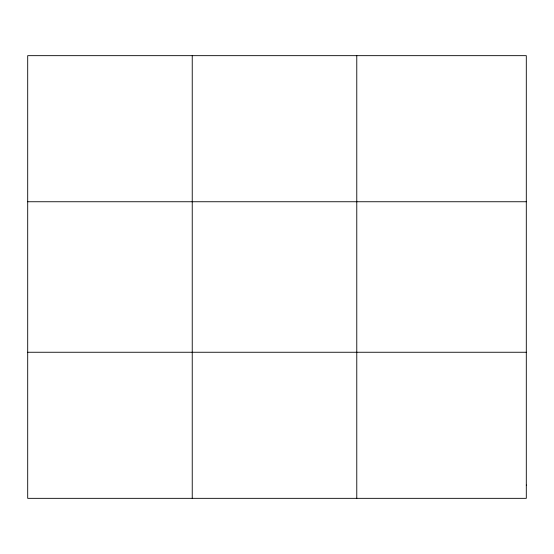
<?xml version="1.0" encoding="UTF-8"?>
<svg xmlns="http://www.w3.org/2000/svg" width="554" height="554" viewBox="0 0 554 554"><rect width="100%" height="100%" fill="white"/><g stroke="black" fill="none" stroke-linecap="round" stroke-linejoin="round"><path stroke-width="0.83" d="M192.238 55.663L192.238 498.337M356.776 55.663L356.776 498.337M27.7 201.746L526.3 201.746M27.7 352.254L526.3 352.254M526.3 485.055L526.3 498.337L27.7 498.337L27.7 55.663L526.3 55.663L526.3 485.055"/></g></svg>
